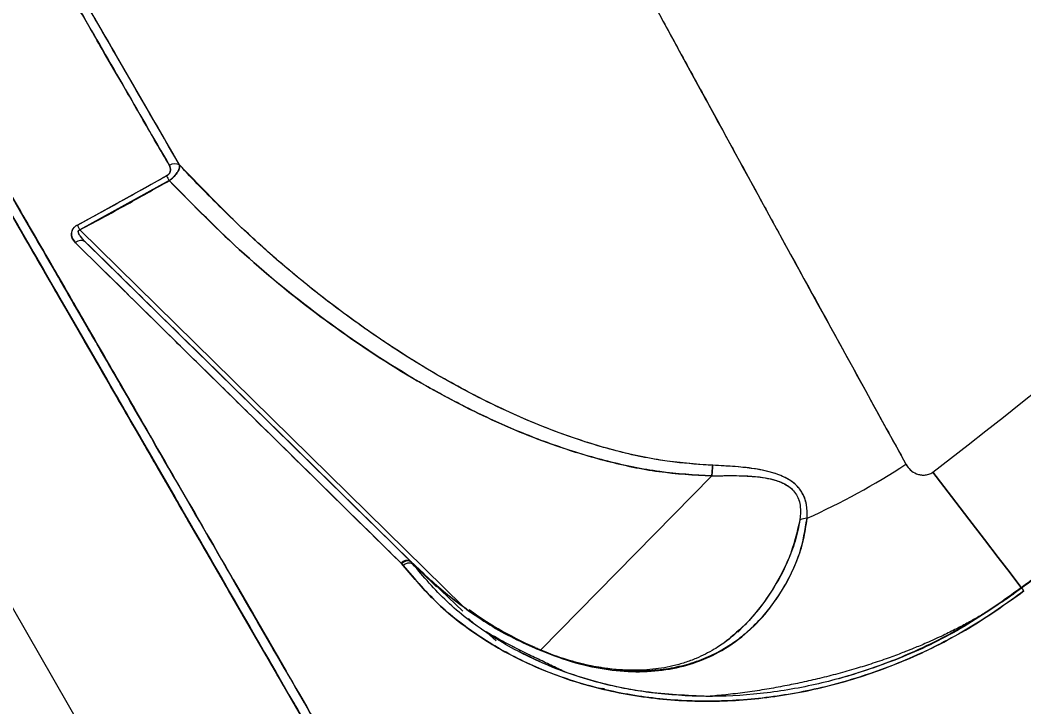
# Model space of a CAD drawing. Header units: millimetres. Extents: x -5713 to 5719, y -6024 to 5481.
# Drawn here: x 1405.5 to 1513, y 968.7 to 1042.3 of the extents above; entities that cross this region are included whole.
import ezdxf

# ---------------------------------------------------------------- set-up
doc = ezdxf.new("R2010")
doc.units = ezdxf.units.MM
for name, color, linetype in [('DIKOM_ОБЪЕКТ', 7, 'Continuous'), ('DIKOM_РАЗМЕР_ЗОНА', 7, 'Continuous'), ('DIKOM_РАЗМЕР_ОБЪЕКТА', 7, 'Continuous')]:
    doc.layers.add(name, color=color, linetype=linetype)
doc.styles.add('style1', font='arial.ttf', dxfattribs={"width": 0.8})
doc.dimstyles.new('1-50', dxfattribs={"dimtxt": 300, "dimasz": 200, "dimexe": 100, "dimexo": 0, "dimgap": 100, "dimtad": 1, "dimdec": 0, "dimtxsty": 'style1', "dimcen": 0, "dimclrd": 7, "dimclre": 7, "dimadec": 1, "dimazin": 2, "dimtfac": 1, "dimtdec": 0, "dimtmove": 1, "dimatfit": 3, "dimfxl": 0, "dimlwd": 25, "dimlwe": 18, "dimarcsym": 0})

# ---------------------------------------------------------------- blocks, each defined once
blk = doc.blocks.new('*D16')
at = {"layer": 'Defpoints', "color": 0, "transparency": 16777216}
for p in [(2713.82, 2377.67), (-3598.04, -60.3), (-3598.04, -5183.86)]:
    blk.add_point(p, dxfattribs=at)
at = {"layer": 'DIKOM_РАЗМЕР_ОБЪЕКТА', "color": 7, "lineweight": 18, "transparency": 16777216}
for p, q in [((2713.82, 2377.67), (2713.82, -5283.86)), ((-3598.04, -60.3), (-3598.04, -5283.86))]:
    blk.add_line(p, q, dxfattribs=at)
at = {"layer": 'DIKOM_РАЗМЕР_ОБЪЕКТА', "color": 7, "lineweight": 25, "transparency": 16777216}
blk.add_line((2513.82, -5183.86), (-3398.04, -5183.86), dxfattribs=at)
at = {"layer": 'DIKOM_РАЗМЕР_ОБЪЕКТА', "color": 7, "transparency": 16777216}
for points in [[(-3398.04, -5150.53), (-3398.04, -5217.2), (-3598.04, -5183.86)], [(2513.82, -5150.53), (2513.82, -5217.2), (2713.82, -5183.86)]]:
    blk.add_solid(points, dxfattribs=at)
at = {"layer": 'DIKOM_РАЗМЕР_ОБЪЕКТА', "color": 0, "transparency": 16777216, "insert": (-444.93, -4930.59), "char_height": 300, "attachment_point": 5, "style": 'style1'}
blk.add_mtext('6300', dxfattribs=at)
blk = doc.blocks.new('*D15')
at = {"layer": 'Defpoints', "color": 0, "transparency": 16777216}
for p in [(-612.28, 3980.94), (4699.87, 3980.94), (684.19, -2271.39)]:
    blk.add_point(p, dxfattribs=at)
at = {"layer": 'DIKOM_РАЗМЕР_ОБЪЕКТА', "color": 7, "lineweight": 18, "transparency": 16777216}
for p, q in [((-612.28, 3980.94), (4799.87, 3980.94)), ((684.19, -2271.39), (4799.87, -2271.39))]:
    blk.add_line(p, q, dxfattribs=at)
at = {"layer": 'DIKOM_РАЗМЕР_ОБЪЕКТА', "color": 7, "lineweight": 25, "transparency": 16777216}
blk.add_line((4699.87, -2071.39), (4699.87, 3780.94), dxfattribs=at)
at = {"layer": 'DIKOM_РАЗМЕР_ОБЪЕКТА', "color": 7, "transparency": 16777216}
for points in [[(4666.54, 3780.94), (4733.21, 3780.94), (4699.87, 3980.94)], [(4666.54, -2071.39), (4733.21, -2071.39), (4699.87, -2271.39)]]:
    blk.add_solid(points, dxfattribs=at)
at = {"layer": 'DIKOM_РАЗМЕР_ОБЪЕКТА', "color": 0, "transparency": 16777216, "insert": (4446.7, 2209.88), "char_height": 300, "attachment_point": 5, "rotation": 90, "style": 'style1'}
blk.add_mtext('6250', dxfattribs=at)
blk = doc.blocks.new('*D14')
at = {"layer": 'Defpoints', "color": 0, "transparency": 16777216}
for p in [(3820.87, 1133.89), (-5713.04, -129.05), (3820.87, -5924.39)]:
    blk.add_point(p, dxfattribs=at)
at = {"layer": 'DIKOM_РАЗМЕР_ЗОНА', "color": 7, "lineweight": 18, "transparency": 16777216}
for p, q in [((3820.87, 1133.89), (3820.87, -6024.39)), ((-5713.04, -129.05), (-5713.04, -6024.39))]:
    blk.add_line(p, q, dxfattribs=at)
at = {"layer": 'DIKOM_РАЗМЕР_ЗОНА', "color": 7, "lineweight": 25, "transparency": 16777216}
blk.add_line((-5513.04, -5924.39), (3620.87, -5924.39), dxfattribs=at)
at = {"layer": 'DIKOM_РАЗМЕР_ЗОНА', "color": 7, "transparency": 16777216}
for points in [[(-5513.04, -5891.06), (-5513.04, -5957.73), (-5713.04, -5924.39)], [(3620.87, -5891.06), (3620.87, -5957.73), (3820.87, -5924.39)]]:
    blk.add_solid(points, dxfattribs=at)
at = {"layer": 'DIKOM_РАЗМЕР_ЗОНА', "color": 0, "transparency": 16777216, "insert": (-409.5, -5671.22), "char_height": 300, "attachment_point": 5, "style": 'style1'}
blk.add_mtext('9600', dxfattribs=at)
blk = doc.blocks.new('*D13')
at = {"layer": 'Defpoints', "color": 0, "transparency": 16777216}
for p in [(-612.24, 5480.95), (971.69, -4271.39), (5619.37, -4271.39)]:
    blk.add_point(p, dxfattribs=at)
at = {"layer": 'DIKOM_РАЗМЕР_ЗОНА', "color": 7, "lineweight": 18, "transparency": 16777216}
for p, q in [((-612.24, 5480.95), (5719.37, 5480.95)), ((971.69, -4271.39), (5719.37, -4271.39))]:
    blk.add_line(p, q, dxfattribs=at)
at = {"layer": 'DIKOM_РАЗМЕР_ЗОНА', "color": 7, "lineweight": 25, "transparency": 16777216}
blk.add_line((5619.37, 5280.95), (5619.37, -4071.39), dxfattribs=at)
at = {"layer": 'DIKOM_РАЗМЕР_ЗОНА', "color": 7, "transparency": 16777216}
for points in [[(5586.04, 5280.95), (5652.71, 5280.95), (5619.37, 5480.95)], [(5586.04, -4071.39), (5652.71, -4071.39), (5619.37, -4271.39)]]:
    blk.add_solid(points, dxfattribs=at)
at = {"layer": 'DIKOM_РАЗМЕР_ЗОНА', "color": 0, "transparency": 16777216, "insert": (5366.2, 2209.88), "char_height": 300, "attachment_point": 5, "rotation": 90, "style": 'style1'}
blk.add_mtext('9750', dxfattribs=at)

msp = doc.modelspace()

# ---------------------------------------------------------------- linework, layer by layer
at = {"layer": 'DIKOM_ОБЪЕКТ', "color": 7, "linetype": 'Continuous', "lineweight": 15}
for p, q in [((1763.94, 399.05), (1363.94, 1091.87)), ((1345.75, 1081.37), (1745.75, 388.55)), ((1399.65, 1030.02), (1417.52, 999.07)), ((1411.65, 1020.33), (1421.2, 1025.6)), ((1421.48, 1025.09), (1411.91, 1019.81)), ((1411.91, 1019.81), (1452.96, 979.47)), ((1447.37, 984.27), (1412.53, 1018.5)), ((1461.25, 974.77), (1479.6, 993.45)), ((1421.69, 991.85), (1433.13, 972.03)), ((1446.35, 984.07), (1446.32, 984.1)), ((1446.54, 983.86), (1446.35, 984.07)), ((1447.4, 984.23), (1447.29, 984.32)), ((1448.79, 982.95), (1447.33, 984.3)), ((1447.36, 984.27), (1447.38, 984.25)), ((1447.37, 984.26), (1447.37, 984.26)), ((1447.37, 984.26), (1447.37, 984.26)), ((1447.38, 984.25), (1447.41, 984.22)), ((1447.72, 983.85), (1447.56, 984.05)), ((1452.94, 978.96), (1448.27, 983.41)), ((1448.5, 983.15), (1450.12, 981.56)), ((1434, 972.53), (1428.32, 982.36)), ((1428.32, 982.36), (1434, 972.53)), ((1453.55, 978.19), (1454.17, 977.58)), ((1482.37, 976.71), (1483.04, 977.39)), ((1456.51, 975.78), (1455.44, 976.74)), ((1456.79, 975.97), (1459.07, 974.78)), ((1460.67, 975.05), (1459.67, 975.5)), ((1459.72, 975.41), (1460.94, 974.88)), ((1459.75, 974.25), (1458.32, 974.94)), ((1459.02, 974.7), (1459.08, 974.8)), ((1459.06, 974.77), (1459.02, 974.69)), ((1433.13, 972.03), (1433.13, 972.03)), ((1433.13, 972.03), (1433.13, 972.03)), ((1433.13, 972.03), (1433.29, 971.76)), ((1433.29, 971.76), (1433.13, 972.03)), ((1434, 972.53), (1434, 972.53)), ((1434, 972.53), (1434, 972.53)), ((1434, 972.53), (1434, 972.53))]:
    msp.add_line(p, q, dxfattribs=at)
at = {"layer": 'DIKOM_ОБЪЕКТ', "color": 7, "linetype": 'Continuous', "lineweight": 15, "flags": 128}
for points in [[(1433.13, 972.03), (1431.87, 974.22), (1427.85, 981.18), (1423.96, 987.91), (1420.2, 994.42), (1416.58, 1000.7), (1413.1, 1006.73), (1409.76, 1012.52), (1406.56, 1018.06), (1403.51, 1023.34), (1400.61, 1028.36), (1399.64, 1030.04)], [(1400.04, 1029.35), (1402.04, 1025.88), (1405.02, 1020.73), (1408.14, 1015.32), (1411.41, 1009.66), (1414.82, 1003.74), (1418.38, 997.59), (1422.07, 991.2), (1423.7, 988.37)], [(1417.52, 999.06), (1417.52, 999.07), (1417.61, 998.91), (1417.9, 998.41), (1418.36, 997.61), (1418.98, 996.54), (1419.74, 995.22), (1420.6, 993.73), (1421.54, 992.1), (1422.52, 990.41)], [(1418.49, 997.39), (1418.45, 997.47), (1417.97, 998.29), (1417.66, 998.83), (1417.52, 999.06), (1417.57, 998.99), (1417.79, 998.6), (1418.19, 997.91), (1418.74, 996.96), (1419.43, 995.77), (1420.23, 994.38), (1421.11, 992.85), (1422.04, 991.24), (1422.99, 989.59), (1423.93, 987.97), (1424.81, 986.45), (1425.61, 985.06), (1426.3, 983.87), (1426.85, 982.91), (1427.09, 982.49)], [(1418.02, 998.21), (1418.04, 998.17), (1418.24, 997.83), (1418.62, 997.16), (1419.17, 996.21), (1419.87, 995), (1420.69, 993.58), (1421.58, 992.04), (1422.52, 990.41)], [(1512.74, 981.49), (1512.6, 981.68), (1511.54, 983.06), (1510.27, 984.72), (1508.79, 986.64), (1507.12, 988.82), (1505.28, 991.23), (1503.26, 993.85)], [(1503.26, 993.85), (1505.28, 991.23), (1507.12, 988.82), (1508.79, 986.64), (1510.27, 984.72), (1511.54, 983.06), (1512.6, 981.68), (1512.71, 981.53)], [(1422.52, 990.41), (1423.49, 988.72), (1424.43, 987.1), (1425.3, 985.6), (1426.05, 984.29), (1426.68, 983.21), (1427.14, 982.41), (1427.42, 981.92), (1427.52, 981.75), (1427.42, 981.92), (1427.33, 982.08)], [(1422.52, 990.41), (1423.45, 988.79), (1424.35, 987.24), (1425.16, 985.83), (1425.86, 984.62), (1426.42, 983.66), (1426.8, 983), (1426.99, 982.66), (1426.99, 982.66), (1426.8, 983), (1426.42, 983.66), (1425.86, 984.62), (1425.16, 985.83), (1424.35, 987.24), (1423.45, 988.79), (1422.52, 990.41)], [(1427.52, 981.75), (1427.51, 981.76), (1427.38, 982), (1427.07, 982.54), (1426.59, 983.36), (1425.97, 984.44), (1425.22, 985.73), (1424.38, 987.2), (1423.46, 988.78), (1422.52, 990.41)], [(1446.35, 984.07), (1446.49, 984.18), (1446.63, 984.27), (1446.78, 984.33), (1446.93, 984.37), (1447.06, 984.38), (1447.19, 984.36), (1447.29, 984.32), (1447.38, 984.25)], [(1447.38, 984.25), (1447.29, 984.32), (1447.19, 984.36), (1447.06, 984.38), (1446.93, 984.37), (1446.78, 984.33), (1446.63, 984.27), (1446.49, 984.18), (1446.35, 984.07)], [(1427.41, 981.93), (1429.84, 977.73), (1433.13, 972.03)], [(1512.74, 981.49), (1512.75, 981.49), (1512.76, 981.47), (1512.79, 981.44), (1512.82, 981.39), (1512.86, 981.34), (1512.91, 981.28), (1512.96, 981.2), (1513.03, 981.12)], [(1513.03, 981.12), (1512.94, 981.23), (1512.87, 981.32), (1512.82, 981.39), (1512.78, 981.45), (1512.75, 981.48), (1512.74, 981.49), (1512.75, 981.48), (1512.75, 981.48)], [(1459.73, 975.43), (1459.69, 975.5), (1459.67, 975.5)], [(1459.68, 975.5), (1459.69, 975.5), (1459.73, 975.43)], [(1433.13, 972.03), (1433.22, 971.87), (1433.49, 971.41), (1433.91, 970.68), (1434.45, 969.75), (1435.06, 968.69), (1435.7, 967.58), (1436.32, 966.51), (1436.86, 965.58), (1437.27, 964.85), (1437.54, 964.39), (1437.63, 964.24)], [(1433.74, 970.98), (1433.49, 971.41), (1433.22, 971.87), (1433.13, 972.03)], [(1435.38, 968.13), (1434.79, 969.15), (1434.26, 970.08), (1433.82, 970.84), (1433.52, 971.36), (1433.39, 971.59), (1433.38, 971.6)]]:
    msp.add_lwpolyline(points, dxfattribs=at)
at = {"layer": 'DIKOM_ОБЪЕКТ', "color": 7, "linetype": 'Continuous', "lineweight": 15}
for centre, radius, start, end in [((1168.94, 1429.62), 579.13, 300.09885, 330.90115), ((1168.94, 1429.62), 580.37, 300.09855, 330.90145), ((1168.94, 1429.62), 549.25, 307.4952, 323.5048), ((1422.08, 1025.87), 1.03, 61.0955, 124.6641), ((1433.97, 1032.13), 14.34, 207.0772, 209.4305), ((1423.51, 1025.94), 13.12, 205.3126, 207.8951), ((1412.03, 1017.83), 0.837, 53.5984, 134.0487), ((1457.38, 1060.71), 78.78, 294.3018, 303.0875), ((1489.95, 986.22), 2.7, 93.0855, 109.6333), ((1446.94, 983.57), 0.815, 59.6328, 139.8114), ((1447.19, 983.11), 0.994, 68.8594, 130.931), ((1168.94, 1429.62), 564.82, 307.4952, 307.7903), ((1168.94, 1429.62), 564.88, 307.4952, 307.7903)]:
    msp.add_arc(centre, radius, start, end, dxfattribs=at)
msp.add_open_spline([(1676.49, 1147.14), (1672.18, 1139.61), (1663.54, 1124.56), (1649.33, 1102.75), (1634.22, 1081.56), (1618.16, 1061.07), (1601.21, 1041.32), (1583.38, 1022.35), (1564.73, 1004.2), (1545.28, 986.9), (1525.07, 970.49), (1504.14, 955.01), (1482.58, 940.42), (1467.69, 931.52), (1460.24, 927.08)], degree=3, dxfattribs=at)
for points, knots in [([(1432.77, 1119.67), (1432.81, 1119.6), (1432.89, 1119.44), (1433.7, 1117.91), (1435.02, 1115.41), (1436.9, 1111.85), (1439.32, 1107.31), (1442.25, 1101.79), (1445.69, 1095.34), (1449.64, 1087.97), (1454.09, 1079.67), (1459.12, 1070.32), (1464.74, 1059.92), (1470.94, 1048.49), (1477.6, 1036.26), (1484.73, 1023.22), (1492.28, 1009.43), (1497.68, 999.63), (1500.39, 994.71)], [0, 0, 0, 0, 0.058016, 0.119706, 0.181408, 0.243317, 0.305221, 0.366737, 0.428052, 0.489348, 0.550808, 0.612615, 0.677581, 0.742132, 0.806446, 0.870726, 0.935175, 1, 1, 1, 1]), ([(1432.93, 1119.36), (1432.99, 1119.26), (1433.12, 1119), (1433.55, 1118.19), (1434.19, 1116.99), (1435.01, 1115.43), (1436.02, 1113.52), (1437.12, 1111.44), (1438.27, 1109.28), (1439.41, 1107.12), (1440.69, 1104.72), (1442.08, 1102.11), (1443.34, 1099.74), (1444.42, 1097.72), (1445.31, 1096.06), (1446.24, 1094.32), (1447.22, 1092.49), (1448.25, 1090.56), (1449.33, 1088.54), (1450.67, 1086.04), (1452.32, 1082.96), (1454.35, 1079.19), (1456.57, 1075.06), (1458.93, 1070.68), (1461.17, 1066.54), (1463.24, 1062.71), (1465.1, 1059.27), (1467.21, 1055.38), (1468.81, 1052.43), (1469.93, 1050.37), (1470.3, 1049.68), (1470.68, 1048.98), (1471.07, 1048.27), (1471.47, 1047.54), (1471.93, 1046.68), (1472.55, 1045.54), (1473.39, 1043.99), (1474.47, 1042.01), (1475.8, 1039.57), (1477.32, 1036.78), (1478.87, 1033.94), (1480.67, 1030.65), (1482.6, 1027.12), (1484.87, 1022.96), (1487.86, 1017.5), (1491.65, 1010.6), (1496.05, 1002.58), (1498.98, 997.26), (1500.39, 994.71)], [0, 0, 0, 0, 0.02527, 0.063001, 0.100343, 0.137566, 0.175329, 0.213635, 0.242051, 0.271041, 0.300604, 0.330743, 0.359677, 0.375392, 0.391379, 0.407639, 0.424172, 0.440977, 0.458056, 0.475408, 0.502452, 0.530859, 0.560628, 0.59176, 0.621492, 0.642795, 0.665282, 0.68574, 0.713683, 0.717598, 0.721573, 0.725607, 0.729701, 0.733854, 0.738066, 0.744393, 0.753066, 0.764086, 0.777452, 0.793166, 0.809321, 0.822833, 0.84509, 0.864091, 0.886134, 0.926888, 0.964845, 1, 1, 1, 1]), ([(1354.8, 1109.7), (1354.85, 1109.62), (1354.94, 1109.46), (1355.67, 1108.19), (1356.73, 1106.36), (1357.99, 1104.18), (1358.97, 1102.47), (1359.71, 1101.19), (1360.11, 1100.5), (1360.52, 1099.79), (1360.96, 1099.04), (1361.4, 1098.26), (1362.28, 1096.75), (1363.68, 1094.31), (1365.81, 1090.64), (1368.26, 1086.38), (1370.97, 1081.7), (1373.9, 1076.62), (1376.9, 1071.43), (1379.13, 1067.56), (1380.39, 1065.39), (1380.7, 1064.84), (1381.02, 1064.28), (1381.34, 1063.73), (1381.67, 1063.17), (1381.99, 1062.6), (1382.32, 1062.03), (1382.82, 1061.16), (1383.58, 1059.85), (1384.7, 1057.91), (1386.12, 1055.45), (1387.87, 1052.43), (1389.95, 1048.82), (1392.4, 1044.58), (1395.23, 1039.66), (1398.16, 1034.59), (1401.12, 1029.47), (1404.05, 1024.4), (1406.44, 1020.26), (1408.19, 1017.22), (1409.21, 1015.46), (1410.26, 1013.65), (1411.33, 1011.8), (1412.42, 1009.9), (1413.54, 1007.96), (1414.69, 1005.97), (1417.55, 1001.01), (1422.15, 993.05), (1428.56, 981.95), (1434.92, 970.93), (1441.2, 960.05), (1447.37, 949.36), (1453.39, 938.94), (1457.41, 931.98), (1459.37, 928.58)], [0, 0, 0, 0, 0.044823, 0.090408, 0.136755, 0.167763, 0.199103, 0.207367, 0.215653, 0.223962, 0.232293, 0.240648, 0.249025, 0.279393, 0.311249, 0.344592, 0.379422, 0.411304, 0.444337, 0.474359, 0.477356, 0.480362, 0.483376, 0.486398, 0.48943, 0.49247, 0.495518, 0.498575, 0.506202, 0.516233, 0.528669, 0.543639, 0.561052, 0.580908, 0.603208, 0.627951, 0.647649, 0.668662, 0.690988, 0.697817, 0.70476, 0.711817, 0.718988, 0.726273, 0.733673, 0.741186, 0.748814, 0.789423, 0.828457, 0.865916, 0.9018, 0.936109, 0.968842, 1, 1, 1, 1]), ([(1364.82, 1090.36), (1364.02, 1091.73), (1362.18, 1094.92), (1359.91, 1098.85), (1357.89, 1102.35), (1356.36, 1105.01), (1355.25, 1106.92), (1354.59, 1108.07), (1354.36, 1108.47), (1354.61, 1108.04), (1355.36, 1106.74), (1356.6, 1104.59), (1358.32, 1101.6), (1360.54, 1097.76), (1363.19, 1093.17), (1366.25, 1087.87), (1369.67, 1081.94), (1373.5, 1075.32), (1377.71, 1068.03), (1382.39, 1059.91), (1387.58, 1050.92), (1393.31, 1041), (1399.47, 1030.34), (1406.02, 1018.99), (1412.93, 1007.02), (1420.04, 994.71), (1427.31, 982.11), (1434.73, 969.26), (1442.45, 955.89), (1450.44, 942.05), (1455.98, 932.45), (1458.76, 927.65)], [0, 0, 0, 0, 0.027312, 0.063113, 0.096771, 0.130405, 0.164086, 0.197886, 0.231879, 0.267924, 0.303758, 0.339469, 0.37514, 0.410857, 0.446705, 0.480703, 0.51469, 0.548487, 0.582166, 0.6158, 0.651501, 0.687314, 0.723328, 0.759402, 0.795258, 0.830979, 0.864613, 0.898273, 0.932031, 0.96596, 1, 1, 1, 1]), ([(1365.89, 1088.49), (1366.67, 1087.15), (1368.62, 1083.76), (1372.37, 1077.27), (1377.05, 1069.17), (1382.25, 1060.15), (1387.95, 1050.29), (1394.14, 1039.57), (1400.8, 1028.03), (1407.92, 1015.7), (1415.44, 1002.67), (1423.35, 988.98), (1431.63, 974.63), (1440.29, 959.62), (1449.31, 944), (1455.6, 933.11), (1458.76, 927.65)], [0, 0, 0, 0, 0.047732, 0.121107, 0.194096, 0.267136, 0.340326, 0.413467, 0.486945, 0.560544, 0.633754, 0.706704, 0.779605, 0.852744, 0.926169, 1, 1, 1, 1]), ([(1400.48, 1063.15), (1402.25, 1060.07), (1405.8, 1053.92), (1411.2, 1044.57), (1416.42, 1035.51), (1419.8, 1029.65), (1421.5, 1026.72)], [0, 0, 0, 0, 0.280203, 0.559922, 0.779771, 1, 1, 1, 1]), ([(1421.5, 1026.72), (1420.56, 1028.34), (1418.81, 1031.37), (1416.43, 1035.5), (1414.5, 1038.84), (1412.98, 1041.48), (1412.04, 1043.11), (1411.49, 1044.07), (1411.24, 1044.5), (1411, 1044.9), (1410.79, 1045.28), (1410.59, 1045.63), (1409.18, 1048.07), (1406.72, 1052.33), (1403.42, 1058.05), (1401.42, 1061.51), (1400.48, 1063.15)], [0, 0, 0, 0, 0.120821, 0.226648, 0.317479, 0.38219, 0.43632, 0.448749, 0.460452, 0.471429, 0.48168, 0.491206, 0.500006, 0.682433, 0.849098, 1, 1, 1, 1]), ([(1422.58, 1026.78), (1420.44, 1030.49), (1416.16, 1037.91), (1410.62, 1047.51), (1405.75, 1055.95), (1402.98, 1060.75), (1401.59, 1063.16)], [0, 0, 0, 0, 0.280199, 0.559918, 0.779768, 1, 1, 1, 1]), ([(1422.58, 1026.78), (1420.67, 1030.09), (1416.85, 1036.71), (1411.48, 1046.02), (1406.34, 1054.92), (1403.18, 1060.41), (1401.59, 1063.16)], [0, 0, 0, 0, 0.249196, 0.49863, 0.748745, 1, 1, 1, 1]), ([(1459.37, 928.58), (1456.42, 933.69), (1450.54, 943.88), (1442.07, 958.55), (1433.91, 972.68), (1426.09, 986.23), (1418.59, 999.22), (1411.56, 1011.39), (1404.98, 1022.78), (1398.86, 1033.38), (1393.09, 1043.38), (1387.75, 1052.63), (1384.27, 1058.66), (1382.68, 1061.41), (1382.63, 1061.5)], [0, 0, 0, 0, 0.093673, 0.18699, 0.279835, 0.372433, 0.465004, 0.557765, 0.645602, 0.73393, 0.82195, 0.909532, 0.996865, 1, 1, 1, 1]), ([(1418.47, 999.43), (1416.98, 1002.01), (1413.24, 1008.48), (1407.83, 1017.86), (1402.17, 1027.66), (1397.48, 1035.78), (1394.92, 1040.22), (1393.85, 1042.07)], [0, 0, 0, 0, 0.151016, 0.3787, 0.605425, 0.836063, 1, 1, 1, 1]), ([(1393.85, 1042.07), (1394.95, 1040.17), (1397.52, 1035.72), (1402.24, 1027.54), (1407.94, 1017.68), (1413.35, 1008.29), (1417.06, 1001.88), (1418.47, 999.43)], [0, 0, 0, 0, 0.167852, 0.39448, 0.625445, 0.857418, 1, 1, 1, 1]), ([(1418.47, 999.43), (1418.38, 999.58), (1417.04, 1001.91), (1414.67, 1006.02), (1411.35, 1011.77), (1408.36, 1016.94), (1405.78, 1021.42), (1404.16, 1024.22), (1403.33, 1025.65), (1403.09, 1026.07), (1402.85, 1026.48), (1402.62, 1026.88), (1402.4, 1027.27), (1400.58, 1030.41), (1397.58, 1035.62), (1395.01, 1040.06), (1393.85, 1042.07)], [0, 0, 0, 0, 0.00861, 0.133784, 0.249453, 0.365711, 0.470469, 0.553143, 0.56331, 0.573324, 0.583186, 0.592895, 0.602451, 0.611854, 0.823851, 1, 1, 1, 1]), ([(1393.85, 1042.07), (1394.09, 1041.66), (1395.17, 1039.78), (1397.22, 1036.23), (1399.21, 1032.78), (1400.38, 1030.76), (1400.75, 1030.11), (1401.13, 1029.46), (1401.51, 1028.8), (1401.89, 1028.14), (1402.76, 1026.63), (1404.22, 1024.11), (1406.4, 1020.34), (1408.9, 1016), (1411.76, 1011.05), (1414.75, 1005.86), (1417.03, 1001.93), (1418.24, 999.83), (1418.47, 999.43)], [0, 0, 0, 0, 0.036862, 0.172141, 0.294386, 0.310617, 0.326899, 0.343232, 0.359617, 0.376053, 0.392541, 0.470608, 0.558253, 0.655476, 0.762277, 0.878656, 0.976817, 1, 1, 1, 1]), ([(1433.13, 972.03), (1430.95, 975.81), (1426.2, 984.04), (1419.42, 995.79), (1412.71, 1007.4), (1406.53, 1018.1), (1400.88, 1027.9), (1396.33, 1035.77), (1393.91, 1039.97), (1392.98, 1041.57)], [0, 0, 0, 0, 0.131025, 0.285487, 0.440634, 0.594787, 0.748291, 0.904444, 1, 1, 1, 1]), ([(1421.5, 1026.72), (1421.57, 1026.55), (1421.67, 1026.3), (1421.54, 1025.92), (1421.37, 1025.72), (1421.26, 1025.64), (1421.2, 1025.6)], [0, 0, 0, 0, 0.497836, 0.748274, 0.874057, 1, 1, 1, 1]), ([(1421.2, 1025.6), (1421.26, 1025.64), (1421.37, 1025.72), (1421.5, 1025.87), (1421.58, 1026.02), (1421.63, 1026.23), (1421.61, 1026.48), (1421.54, 1026.64), (1421.5, 1026.72)], [0, 0, 0, 0, 0.125403, 0.250819, 0.370751, 0.501803, 0.751421, 1, 1, 1, 1]), ([(1422.58, 1026.78), (1422.59, 1026.67), (1422.61, 1026.46), (1422.41, 1026.03), (1422.09, 1025.63), (1421.76, 1025.31), (1421.57, 1025.16), (1421.48, 1025.09)], [0, 0, 0, 0, 0.24987, 0.499004, 0.748244, 0.873924, 1, 1, 1, 1]), ([(1421.48, 1025.09), (1421.64, 1025.21), (1421.95, 1025.46), (1422.29, 1025.86), (1422.51, 1026.22), (1422.61, 1026.54), (1422.59, 1026.7), (1422.58, 1026.78)], [0, 0, 0, 0, 0.212394, 0.417484, 0.605424, 0.808733, 1, 1, 1, 1]), ([(1479.7, 994.59), (1477.83, 994.72), (1474.1, 995), (1468.65, 996.25), (1462.43, 998.25), (1455.55, 1001.25), (1447.37, 1005.8), (1438.92, 1011.63), (1430.32, 1018.76), (1425.17, 1024.1), (1422.58, 1026.78)], [0, 0, 0, 0, 0.083153, 0.165916, 0.248977, 0.374565, 0.500415, 0.667363, 0.833439, 1, 1, 1, 1]), ([(1479.7, 994.59), (1478.34, 994.67), (1475.53, 994.85), (1471.42, 995.6), (1467.28, 996.67), (1463.61, 997.9), (1460.2, 999.25), (1457.18, 1000.59), (1454.19, 1002.07), (1451.22, 1003.67), (1448.85, 1005.06), (1447, 1006.21), (1445.69, 1007.05), (1444.3, 1007.97), (1442.83, 1008.98), (1441.65, 1009.81), (1440.75, 1010.47), (1440.14, 1010.92), (1439.47, 1011.42), (1438.74, 1011.97), (1437.8, 1012.69), (1436.78, 1013.5), (1435.81, 1014.29), (1435.22, 1014.77), (1434.91, 1015.02), (1434.8, 1015.12), (1433.78, 1015.97), (1432, 1017.5), (1429.49, 1019.79), (1427.12, 1022.07), (1424.81, 1024.39), (1423.31, 1026), (1422.58, 1026.78)], [0, 0, 0, 0, 0.06025, 0.125353, 0.18551, 0.250701, 0.29815, 0.349019, 0.39854, 0.447189, 0.49991, 0.521524, 0.544765, 0.569632, 0.596122, 0.624234, 0.634541, 0.64594, 0.658428, 0.672006, 0.686672, 0.711525, 0.730251, 0.742858, 0.745701, 0.747865, 0.74935, 0.805079, 0.85331, 0.901419, 0.952432, 1, 1, 1, 1]), ([(1421.2, 1025.6), (1419.42, 1024.6), (1416.26, 1022.82), (1413.06, 1021.09), (1411.65, 1020.33)], [0, 0, 0, 0, 0.559997, 1, 1, 1, 1]), ([(1411.91, 1019.81), (1413.71, 1020.77), (1416.91, 1022.5), (1420.08, 1024.3), (1421.48, 1025.09)], [0, 0, 0, 0, 0.559997, 1, 1, 1, 1]), ([(1479.6, 993.45), (1477.74, 993.56), (1473.98, 993.78), (1468.42, 994.95), (1462.99, 996.58), (1457.71, 998.66), (1452.59, 1001.1), (1445.98, 1004.75), (1438.16, 1009.98), (1429.39, 1017.06), (1424.12, 1022.41), (1421.48, 1025.09)], [0, 0, 0, 0, 0.082234, 0.16587, 0.250197, 0.332885, 0.416812, 0.501207, 0.667359, 0.833291, 1, 1, 1, 1]), ([(1421.48, 1025.09), (1424.11, 1022.42), (1429.36, 1017.09), (1438.11, 1010.02), (1446.7, 1004.26), (1455.03, 999.8), (1462.02, 996.88), (1468.35, 994.97), (1473.91, 993.78), (1477.7, 993.56), (1479.6, 993.45)], [0, 0, 0, 0, 0.165953, 0.331506, 0.498102, 0.623795, 0.749478, 0.832798, 0.916058, 1, 1, 1, 1]), ([(1405.91, 1021.18), (1406.13, 1020.79), (1408.54, 1016.63), (1412.7, 1009.42), (1416.8, 1002.31), (1418.47, 999.43)], [0, 0, 0, 0, 0.057785, 0.618173, 1, 1, 1, 1]), ([(1411.65, 1020.33), (1411.54, 1020.27), (1411.33, 1020.13), (1411.12, 1019.85), (1411.02, 1019.57), (1410.98, 1019.03), (1411.24, 1018.69), (1411.45, 1018.43)], [0, 0, 0, 0, 0.125874, 0.251781, 0.377057, 0.50326, 1, 1, 1, 1]), ([(1411.45, 1018.43), (1411.34, 1018.55), (1411.12, 1018.8), (1411, 1019.21), (1411.02, 1019.57), (1411.12, 1019.86), (1411.33, 1020.13), (1411.54, 1020.27), (1411.65, 1020.33)], [0, 0, 0, 0, 0.248443, 0.49804, 0.630163, 0.748623, 0.874274, 1, 1, 1, 1]), ([(1412.53, 1018.5), (1412.33, 1018.7), (1412.05, 1019.01), (1411.8, 1019.39), (1411.75, 1019.59), (1411.74, 1019.67), (1411.76, 1019.73), (1411.78, 1019.75), (1411.81, 1019.78), (1411.85, 1019.8), (1411.89, 1019.8), (1411.91, 1019.81)], [0, 0, 0, 0, 0.499224, 0.748468, 0.819386, 0.873248, 0.905068, 0.919609, 0.933938, 0.964178, 1, 1, 1, 1]), ([(1412.53, 1018.5), (1412.32, 1018.71), (1412.05, 1019), (1411.81, 1019.4), (1411.74, 1019.58), (1411.75, 1019.69), (1411.76, 1019.73), (1411.79, 1019.76), (1411.82, 1019.79), (1411.87, 1019.8), (1411.9, 1019.8), (1411.91, 1019.81)], [0, 0, 0, 0, 0.525844, 0.707199, 0.849192, 0.877176, 0.90188, 0.924637, 0.94734, 0.97196, 1, 1, 1, 1]), ([(1417.55, 999.01), (1415.57, 1002.44), (1411.58, 1009.37), (1407.99, 1015.58), (1406.17, 1018.73)], [0, 0, 0, 0, 0.494534, 1, 1, 1, 1]), ([(1411.45, 1018.43), (1414.52, 1015.4), (1420.66, 1009.36), (1429.67, 1000.49), (1438.22, 992.08), (1443.62, 986.76), (1446.32, 984.1)], [0, 0, 0, 0, 0.281583, 0.561653, 0.781003, 1, 1, 1, 1]), ([(1446.32, 984.1), (1444.64, 985.76), (1441.21, 989.13), (1436.07, 994.19), (1431.02, 999.16), (1426.16, 1003.94), (1421.41, 1008.62), (1416.5, 1013.46), (1413.18, 1016.73), (1411.45, 1018.43)], [0, 0, 0, 0, 0.136164, 0.277681, 0.424545, 0.561469, 0.694398, 0.84058, 1, 1, 1, 1]), ([(1412.53, 1018.5), (1416.17, 1014.92), (1423.47, 1007.75), (1435.1, 996.32), (1443.27, 988.29), (1447.36, 984.28)], [0, 0, 0, 0, 0.333225, 0.666628, 1, 1, 1, 1]), ([(1447.36, 984.28), (1443.93, 987.64), (1437.07, 994.38), (1427.94, 1003.35), (1419.74, 1011.41), (1414.94, 1016.14), (1412.53, 1018.5)], [0, 0, 0, 0, 0.278766, 0.558214, 0.778604, 1, 1, 1, 1]), ([(1417.73, 998.71), (1417.68, 998.79), (1417.54, 999.03), (1417.5, 999.11), (1417.57, 998.98), (1417.84, 998.51), (1418.31, 997.71), (1418.96, 996.58), (1419.76, 995.2), (1420.65, 993.64), (1421.58, 992.03), (1422.21, 990.94), (1422.52, 990.41)], [0, 0, 0, 0, 0.050366, 0.149466, 0.248567, 0.353604, 0.463008, 0.574733, 0.686459, 0.795862, 0.900899, 1, 1, 1, 1]), ([(1422.52, 990.41), (1422.21, 990.94), (1421.59, 992.03), (1420.65, 993.65), (1419.76, 995.19), (1419.08, 996.38), (1418.76, 996.92), (1418.66, 997.1)], [0, 0, 0, 0, 0.205975, 0.424288, 0.651678, 0.883893, 1, 1, 1, 1]), ([(1479.7, 994.59), (1479.68, 994.42), (1479.64, 994.08), (1479.62, 993.66), (1479.61, 993.45)], [0, 0, 0, 0, 0.500061, 1, 1, 1, 1]), ([(1479.61, 993.45), (1479.62, 993.66), (1479.64, 994.08), (1479.68, 994.42), (1479.7, 994.59)], [0, 0, 0, 0, 0.500093, 1, 1, 1, 1]), ([(1489.8, 988.91), (1489.81, 989.41), (1489.81, 990.41), (1489.29, 991.81), (1488.22, 992.93), (1486.56, 993.73), (1484.48, 994.21), (1482.12, 994.48), (1480.5, 994.55), (1479.7, 994.59)], [0, 0, 0, 0, 0.127354, 0.25517, 0.382701, 0.509315, 0.674275, 0.83722, 1, 1, 1, 1]), ([(1489.8, 988.91), (1489.81, 989.4), (1489.81, 990.38), (1489.32, 991.76), (1488.29, 992.87), (1486.34, 993.85), (1483.4, 994.4), (1480.93, 994.52), (1479.7, 994.59)], [0, 0, 0, 0, 0.125197, 0.250331, 0.375268, 0.500429, 0.749781, 1, 1, 1, 1]), ([(1500.39, 994.71), (1500.39, 994.71), (1500.4, 994.69), (1500.52, 994.47), (1500.84, 994.06), (1501.49, 993.64), (1502.21, 993.5), (1502.75, 993.59), (1503.06, 993.71), (1503.19, 993.8), (1503.26, 993.85)], [0, 0, 0, 0, 0.001857, 0.016436, 0.25034, 0.500044, 0.745765, 0.874539, 0.936862, 1, 1, 1, 1]), ([(1500.39, 994.71), (1500.53, 994.49), (1500.82, 994.07), (1501.39, 993.71), (1501.93, 993.55), (1502.37, 993.53), (1502.75, 993.59), (1503.06, 993.71), (1503.2, 993.8), (1503.26, 993.85)], [0, 0, 0, 0, 0.249924, 0.499336, 0.628432, 0.749709, 0.874575, 0.939043, 1, 1, 1, 1]), ([(1479.6, 993.45), (1479.6, 993.45), (1479.61, 993.45), (1479.61, 993.45), (1479.61, 993.45), (1479.61, 993.45)], [0, 0, 0, 0, 0.555517, 0.787522, 1, 1, 1, 1]), ([(1479.6, 993.45), (1479.6, 993.45), (1479.61, 993.45), (1479.61, 993.45), (1479.61, 993.45), (1479.61, 993.45)], [0, 0, 0, 0, 0.545239, 0.779409, 1, 1, 1, 1]), ([(1479.61, 993.45), (1480.75, 993.48), (1483.05, 993.53), (1485.84, 993.26), (1487.76, 992.49), (1488.77, 991.48), (1489.16, 990.16), (1489.08, 989.23), (1489.04, 988.76)], [0, 0, 0, 0, 0.249195, 0.49869, 0.624022, 0.74907, 0.874389, 1, 1, 1, 1]), ([(1479.61, 993.45), (1480.39, 993.47), (1481.95, 993.51), (1484.22, 993.42), (1486.21, 993.12), (1487.78, 992.48), (1488.76, 991.48), (1489.16, 990.17), (1489.08, 989.23), (1489.04, 988.76)], [0, 0, 0, 0, 0.16962, 0.33723, 0.503085, 0.626717, 0.748977, 0.87302, 1, 1, 1, 1]), ([(1426.39, 983.71), (1425.61, 985.05), (1424.11, 987.65), (1422.73, 990.04), (1422.06, 991.2)], [0, 0, 0, 0, 0.512986, 1, 1, 1, 1]), ([(1422.52, 990.41), (1422.82, 989.88), (1423.45, 988.8), (1424.38, 987.18), (1425.28, 985.63), (1426.08, 984.24), (1426.72, 983.13), (1427.14, 982.41), (1427.26, 982.19), (1427.31, 982.12)], [0, 0, 0, 0, 0.141357, 0.291181, 0.447234, 0.606599, 0.765964, 0.922017, 1, 1, 1, 1]), ([(1427.48, 981.83), (1427.49, 981.79), (1427.55, 981.7), (1427.45, 981.86), (1427.19, 982.31), (1426.73, 983.12), (1426.08, 984.25), (1425.28, 985.63), (1424.38, 987.18), (1423.45, 988.8), (1422.82, 989.88), (1422.52, 990.41)], [0, 0, 0, 0, 0.055051, 0.165153, 0.281849, 0.403398, 0.527525, 0.651653, 0.773202, 0.889898, 1, 1, 1, 1]), ([(1460.94, 974.88), (1461.84, 974.54), (1463.69, 973.83), (1466.43, 973.13), (1469.12, 972.69), (1471.67, 972.54), (1474.11, 972.67), (1476.39, 973.07), (1478.5, 973.73), (1480.48, 974.65), (1482.26, 975.79), (1483.92, 977.17), (1485.37, 978.7), (1486.67, 980.43), (1487.79, 982.29), (1488.74, 984.36), (1489.49, 986.57), (1489.7, 988.13), (1489.8, 988.91)], [0, 0, 0, 0, 0.061088, 0.125593, 0.18697, 0.250764, 0.313012, 0.375737, 0.438886, 0.500222, 0.564936, 0.62534, 0.691058, 0.749575, 0.812099, 0.874847, 0.93727, 1, 1, 1, 1]), ([(1460.94, 974.88), (1462.14, 974.41), (1464.55, 973.46), (1468.1, 972.68), (1471.51, 972.39), (1474.72, 972.61), (1477.68, 973.32), (1480.53, 974.56), (1483.2, 976.39), (1485.61, 978.86), (1487.58, 981.8), (1489.17, 985.15), (1489.59, 987.66), (1489.8, 988.91)], [0, 0, 0, 0, 0.082159, 0.163907, 0.245974, 0.329573, 0.413594, 0.496948, 0.597627, 0.697645, 0.797809, 0.898773, 1, 1, 1, 1]), ([(1489.04, 988.76), (1488.71, 987.38), (1488.04, 984.6), (1485.98, 980.94), (1483.7, 977.87), (1481.84, 976.34), (1481, 975.64)], [0, 0, 0, 0, 0.260203, 0.522984, 0.783875, 1, 1, 1, 1]), ([(1489.04, 988.76), (1488.89, 987.99), (1488.58, 986.44), (1487.71, 984.25), (1486.67, 982.18), (1485.53, 980.36), (1484.34, 978.82), (1483.49, 977.83), (1483, 977.36), (1482.92, 977.29)], [0, 0, 0, 0, 0.173949, 0.347128, 0.521098, 0.694543, 0.839361, 0.974758, 1, 1, 1, 1]), ([(1446.32, 984.1), (1446.33, 984.09), (1446.34, 984.08), (1446.35, 984.08), (1446.35, 984.07)], [0, 0, 0, 0, 0.560002, 1, 1, 1, 1]), ([(1446.35, 984.07), (1446.39, 984.03), (1446.45, 983.97), (1446.51, 983.9), (1446.54, 983.86)], [0, 0, 0, 0, 0.560061, 1, 1, 1, 1]), ([(1446.54, 983.86), (1447.81, 982.37), (1450.37, 979.37), (1455.3, 975.69), (1460.9, 972.73), (1467.15, 970.62), (1473.84, 969.42), (1480.72, 969.18), (1487.59, 969.87), (1494.32, 971.41), (1500.89, 973.81), (1507.23, 976.99), (1511.09, 979.75), (1513.03, 981.12)], [0, 0, 0, 0, 0.093438, 0.186657, 0.280333, 0.373323, 0.467005, 0.559926, 0.648041, 0.735847, 0.823484, 0.911796, 1, 1, 1, 1]), ([(1513.03, 981.12), (1511.2, 979.81), (1507.54, 977.2), (1501.56, 974.12), (1495.35, 971.74), (1488.99, 970.13), (1482.6, 969.3), (1476.29, 969.26), (1470.18, 969.99), (1464.4, 971.46), (1459.03, 973.63), (1454.2, 976.46), (1449.92, 979.85), (1447.66, 982.53), (1446.54, 983.86)], [0, 0, 0, 0, 0.083603, 0.16717, 0.25055, 0.333847, 0.417134, 0.500181, 0.583709, 0.667045, 0.749914, 0.833501, 0.916937, 1, 1, 1, 1]), ([(1447.38, 984.25), (1447.38, 984.26), (1447.37, 984.26), (1447.36, 984.27), (1447.36, 984.28)], [0, 0, 0, 0, 0.560278, 1, 1, 1, 1]), ([(1447.55, 984.04), (1447.52, 984.08), (1447.48, 984.15), (1447.43, 984.2), (1447.41, 984.22)], [0, 0, 0, 0, 0.678814, 1, 1, 1, 1]), ([(1479.2, 969.83), (1476.94, 969.92), (1472.52, 970.12), (1466.33, 971.51), (1460.66, 973.6), (1455.57, 976.43), (1451.07, 979.88), (1448.72, 982.65), (1447.55, 984.04)], [0, 0, 0, 0, 0.173519, 0.339229, 0.503807, 0.669763, 0.834603, 1, 1, 1, 1]), ([(1447.55, 984.04), (1448.78, 982.92), (1451.24, 980.67), (1455.31, 977.74), (1458.26, 976.2), (1459.73, 975.43)], [0, 0, 0, 0, 0.333655, 0.666765, 1, 1, 1, 1]), ([(1447.56, 984.05), (1448.35, 983.31), (1449.84, 981.92), (1452.18, 980), (1454.55, 978.28), (1457.07, 976.7), (1458.83, 975.84), (1459.72, 975.41)], [0, 0, 0, 0, 0.216168, 0.407871, 0.605291, 0.801689, 1, 1, 1, 1]), ([(1433.21, 971.89), (1432.41, 973.27), (1430.42, 976.72), (1428.58, 979.91), (1427.48, 981.82)], [0, 0, 0, 0, 0.399922, 1, 1, 1, 1]), ([(1428.32, 982.36), (1428.36, 982.3), (1430.14, 979.22), (1432.09, 975.84), (1434, 972.53)], [0, 0, 0, 0, 0.020924, 1, 1, 1, 1]), ([(1434, 972.53), (1432.72, 974.75), (1430.79, 978.09), (1428.94, 981.29), (1428.32, 982.36)], [0, 0, 0, 0, 0.664506, 1, 1, 1, 1]), ([(1434, 972.53), (1433.27, 973.8), (1431.33, 977.16), (1429.48, 980.37), (1428.32, 982.36)], [0, 0, 0, 0, 0.376737, 1, 1, 1, 1]), ([(1428.32, 982.36), (1429.52, 980.29), (1431.37, 977.09), (1433.32, 973.71), (1434, 972.53)], [0, 0, 0, 0, 0.649373, 1, 1, 1, 1]), ([(1512.75, 981.48), (1511.35, 980.47), (1508.75, 978.58), (1504.88, 976.35), (1501.53, 974.71), (1498.72, 973.54), (1495.19, 972.26), (1490.6, 970.98), (1484.78, 970.01), (1478.89, 969.72), (1474.24, 970.03), (1470.75, 970.56), (1468.18, 971.1), (1465.26, 971.92), (1462.34, 972.96), (1460.52, 973.87), (1459.75, 974.25)], [0, 0, 0, 0, 0.086653, 0.161324, 0.224428, 0.27537, 0.31586, 0.41576, 0.519685, 0.623222, 0.728869, 0.772725, 0.818815, 0.876472, 0.947351, 1, 1, 1, 1]), ([(1512.78, 981.45), (1512.43, 981.18), (1511.71, 980.64), (1510.56, 979.85), (1509.38, 979.09), (1508.21, 978.38), (1507.03, 977.71), (1505.76, 977.04), (1504.27, 976.3), (1502.74, 975.61), (1501.39, 975.04), (1500.55, 974.7), (1499.64, 974.35), (1498.4, 973.89), (1496.65, 973.3), (1494.76, 972.71), (1492.86, 972.18), (1490.92, 971.69), (1489.04, 971.27), (1487.15, 970.89), (1485.19, 970.54), (1483.16, 970.24), (1481.14, 969.99), (1479.83, 969.88), (1479.2, 969.83)], [0, 0, 0, 0, 0.035696, 0.073606, 0.113741, 0.150498, 0.185406, 0.224574, 0.267983, 0.322041, 0.362249, 0.388667, 0.396729, 0.442839, 0.497887, 0.550152, 0.607314, 0.663048, 0.717172, 0.769506, 0.826027, 0.886227, 0.945051, 1, 1, 1, 1]), ([(1512.78, 981.45), (1510.76, 980.02), (1506.73, 977.16), (1500.11, 973.88), (1495.51, 972.43), (1493.21, 971.7)], [0, 0, 0, 0, 0.334047, 0.668438, 1, 1, 1, 1]), ([(1459.67, 975.5), (1458.34, 976.18), (1456.23, 977.24), (1454.3, 978.6), (1453.6, 979.11)], [0, 0, 0, 0, 0.633124, 1, 1, 1, 1]), ([(1483.04, 977.39), (1482.44, 976.83), (1481.44, 975.89), (1480.02, 974.95), (1478.93, 974.35), (1477.88, 973.86), (1476.72, 973.43), (1475.48, 973.08), (1474.23, 972.84), (1472.97, 972.68), (1471.51, 972.6), (1469.86, 972.64), (1467.93, 972.85), (1465.8, 973.26), (1463.32, 973.95), (1461.55, 974.68), (1460.62, 975.07)], [0, 0, 0, 0, 0.117308, 0.197748, 0.250484, 0.302366, 0.363882, 0.425082, 0.480724, 0.535293, 0.590069, 0.663409, 0.731597, 0.810224, 0.899527, 1, 1, 1, 1]), ([(1463.52, 972.61), (1463.39, 972.67), (1462.75, 972.98), (1461.58, 973.54), (1459.79, 974.4), (1457.69, 975.42), (1456.21, 976.29), (1455.44, 976.74)], [0, 0, 0, 0, 0.049187, 0.228684, 0.419806, 0.6979, 1, 1, 1, 1]), ([(1459.73, 975.43), (1459.96, 975.33), (1460.36, 975.14), (1460.76, 974.96), (1460.94, 974.88)], [0, 0, 0, 0, 0.560322, 1, 1, 1, 1]), ([(1460.94, 974.88), (1460.93, 974.93), (1460.92, 974.98), (1460.87, 974.95), (1460.87, 974.95)], [0, 0, 0, 0, 0.917019, 1, 1, 1, 1]), ([(1467.82, 970.72), (1467.83, 970.72), (1467.93, 970.68), (1468.02, 970.65), (1468.1, 970.62)], [0, 0, 0, 0, 0.133864, 1, 1, 1, 1])]:
    msp.add_open_spline(points, degree=3, knots=knots, dxfattribs=at)

# ---------------------------------------------------------------- dimensions: what is measured, and where the dimension line sits
at = {"layer": 'DIKOM_РАЗМЕР_ЗОНА'}
dim = msp.add_linear_dim(base=(5619.37, -4271.39), p1=(-612.24, 5480.95), p2=(971.69, -4271.39), angle=90, text='9750', dimstyle='1-50', override={"dimscale": 1, "dimtix": 0, "dimtofl": 1, "dimtmove": 1, "dimatfit": 3}, dxfattribs=at)
dim.commit()
dim.dimension.update_dxf_attribs({"geometry": '*D13', "text_midpoint": (5619.37, 2209.88), "dimtype": 160})
dim = msp.add_linear_dim(base=(3820.87, -5924.39), p1=(-5713.04, -129.05), p2=(3820.87, 1133.89), text='9600', dimstyle='1-50', override={"dimscale": 1, "dimtix": 0, "dimtofl": 1, "dimtmove": 1, "dimatfit": 3}, dxfattribs=at)
dim.commit()
dim.dimension.update_dxf_attribs({"geometry": '*D14', "text_midpoint": (-409.5, -5924.39), "dimtype": 160})
at = {"layer": 'DIKOM_РАЗМЕР_ОБЪЕКТА'}
dim = msp.add_linear_dim(base=(4699.87, 3980.94), p1=(684.19, -2271.39), p2=(-612.28, 3980.94), angle=90, text='6250', dimstyle='1-50', override={"dimscale": 1, "dimtix": 0, "dimtofl": 1, "dimtmove": 1, "dimatfit": 3}, dxfattribs=at)
dim.commit()
dim.dimension.update_dxf_attribs({"geometry": '*D15', "text_midpoint": (4699.87, 2209.88), "dimtype": 160})
dim = msp.add_linear_dim(base=(-3598.04, -5183.86), p1=(2713.82, 2377.67), p2=(-3598.04, -60.3), text='6300', dimstyle='1-50', override={"dimscale": 1, "dimtix": 0, "dimtofl": 1, "dimtmove": 1, "dimatfit": 3}, dxfattribs=at)
dim.commit()
dim.dimension.update_dxf_attribs({"geometry": '*D16', "text_midpoint": (-444.93, -5183.86), "dimtype": 160})

doc.saveas('drawing.dxf')
